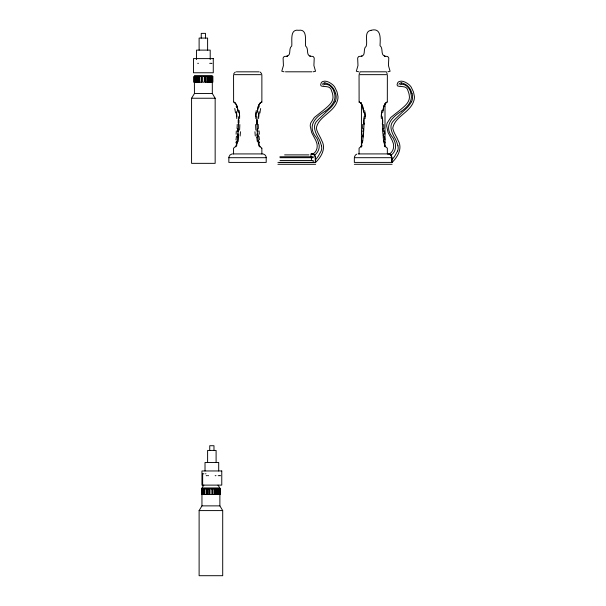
<?xml version="1.0" encoding="UTF-8"?>
<svg xmlns="http://www.w3.org/2000/svg" width="606" height="606" viewBox="0 0 606 606"><rect width="100%" height="100%" fill="white"/><g stroke="black" fill="none" stroke-linecap="round" stroke-linejoin="round"><path stroke-width="0.91" d="M361.418 146.97L361.441 102.619M382.394 116.746L382.719 131.29M382.341 119.034L382.348 118.571M238.567 123.147L238.203 131.29M364.062 123.147L363.706 131.29M238.529 124.465L238.529 116.746M364.032 124.465L364.032 116.746M256.899 116.746L257.224 131.29M238.294 129.942L238.006 133.956M363.661 131.926L363.502 133.956M237.946 134.676L237.711 137.024M363.38 135.358L363.441 134.676M257.141 112.792L258.27 106.368L260.186 103.088M382.636 112.792L383.772 106.368L385.689 103.088M237.757 136.653C237.62 139.153 236.567 145.114 235.779 146.122M363.252 136.653L362.577 141.653M257.3 111.246L258.345 106.148M382.856 110.792L383.84 106.148M237.241 140.683L237.022 141.971M362.736 140.683L361.062 146.493L361.274 146.122M236.772 143.167L236.658 143.63M228.901 157.007L229.947 155.03L231.931 153.985M354.404 157.007L355.449 155.03L356.722 154.189M258.406 105.959L259.451 103.884M383.909 105.959L384.954 103.884M397.574 151.038L394.695 156.219A51.571 51.571 0 0 1 392.158 159.446L391.976 162.044M233.757 73.621L235.348 72.031M359.26 73.621L359.888 72.659M212.282 76.538L212.327 93.521L215.16 98.24L215.16 163.347L191.572 163.347L191.572 98.24L194.435 93.521L194.397 82.196M219.88 494.549L219.88 505.874L222.705 510.593L222.705 575.7L199.116 575.7L199.116 510.593L201.95 505.874L201.95 494.549M233.56 153.924L233.56 148.19L235.582 146.47M360.979 146.629L359.093 148.175L359.055 153.924M203.836 485.118L201.95 487.944L219.88 487.944L217.993 485.118M315.65 162.4C321.324 156.893 326.225 148.402 321.801 140.69C320.188 136.418 317.12 132.722 316.309 128.169C318.423 116.223 334.398 112.368 337.534 100.316A11.612 11.612 0 0 0 337.981 96.468L337.042 91.945L334.709 87.044A13.241 13.241 0 0 0 332.482 84.56C329.823 82.492 326.202 80.227 322.74 81.507A3.795 3.795 0 0 0 321.21 82.878L320.688 84.56A2.265 2.265 0 0 0 321.142 85.923C324.733 87.415 330.535 84.87 331.724 91.286A15.885 15.885 0 0 1 332.792 95.013C334.338 102.081 327.77 106.474 323.149 110.459A39.602 39.602 0 0 1 321.316 111.921L314.393 117.428L310.764 122.912A9.787 9.787 0 0 0 310.242 126.048L311.635 132.494L315.453 139.797A12.408 12.408 0 0 1 316.105 141.289C318.248 145.751 317.438 151.326 312.923 154.068A3.772 3.772 0 0 0 311.878 153.909L310.931 153.909L310.931 156.742M392.082 162.4C397.756 156.893 402.657 148.402 398.233 140.69C396.619 136.418 393.552 132.722 392.741 128.169C394.854 116.223 410.83 112.368 413.966 100.316A11.612 11.612 0 0 0 414.413 96.468L413.474 91.945L411.141 87.044A13.241 13.241 0 0 0 408.914 84.56C406.255 82.492 402.634 80.227 399.172 81.507A3.795 3.795 0 0 0 397.642 82.878L397.119 84.56A2.265 2.265 0 0 0 397.574 85.923C401.164 87.415 406.967 84.87 408.156 91.286A15.885 15.885 0 0 1 409.224 95.013C410.77 102.081 404.202 106.474 399.581 110.459A39.602 39.602 0 0 1 397.748 111.921L390.825 117.428L387.196 122.912A9.787 9.787 0 0 0 386.673 126.048L388.067 132.494L391.885 139.797A12.408 12.408 0 0 1 392.536 141.289C394.68 145.751 393.87 151.326 389.355 154.068A3.772 3.772 0 0 0 388.31 153.909L358.123 153.924M315.544 162.044L315.726 159.454A51.571 51.571 0 0 0 318.271 156.219L321.142 151.038A9.741 9.741 0 0 0 321.521 145.788M325.308 111.095C331.187 106.815 337.33 100.134 334.095 92.271C333.338 87.453 327.566 82.34 323.301 84.961M401.937 110.921C407.444 106.823 413.375 100.702 410.777 93.188C410.33 88.226 404.437 82.386 400.142 84.81M401.687 111.14C391.4 117.503 383.159 126.245 393.006 137.918A27.012 27.012 0 0 1 393.392 138.6L393.673 139.153A14.18 14.18 0 0 1 394.211 140.387C396.604 145.432 396.036 151.932 390.938 155.212A3.75 3.75 0 0 1 391.87 157.689L391.87 159.787M325.066 111.299C314.756 117.587 306.848 126.396 316.574 137.918A27.012 27.012 0 0 1 316.961 138.6L317.241 139.153A14.18 14.18 0 0 1 317.779 140.387L318.612 143.054M314.506 155.212C318.301 152.545 320.362 147.402 318.627 143.122M261.027 102.512L261.83 102.111M386.53 102.512L387.325 102.111L387.363 74.659L359.055 74.659L359.108 102.119M371.024 30.308C363.577 31.467 368.009 41.473 366.138 46.344C362.653 48.844 366.266 55.358 361.358 56.199L362.047 56.199L358.729 56.456L357.646 57.979L357.979 65.554L356.328 71.266L358.684 71.788M324.596 82.977L325.051 82.999M401.028 82.977L401.483 82.999M371.031 30.308C381.507 27.361 380.348 38.951 380.015 45.632C383.651 48.359 380.113 55.131 385.068 56.199L384.378 56.199L387.696 56.456L388.779 57.979L388.446 65.554L390.097 71.266L387.863 71.788M197.715 63.327L198.457 63.327M209.706 63.327L210.865 63.327M211.327 63.327L211.986 63.327M236.393 71.826L259.035 71.826M284.017 71.788L281.782 71.19L283.434 65.554L283.1 57.979L284.184 56.456L287.509 56.199L286.827 56.199C291.759 55.229 288.13 48.578 291.744 45.988C292.319 40.913 289.623 28.724 298.667 30.3C307.712 28.724 305.023 40.913 305.591 45.988C309.204 48.578 305.568 55.252 310.522 56.199L309.833 56.199L313.15 56.456L314.234 57.979L313.9 65.554L315.552 71.266L313.196 71.788M285.456 71.803L311.878 71.803M360.002 71.803L386.423 71.803M194.397 75.591L212.327 75.591M194.397 93.521L212.327 93.521M191.572 98.24L215.16 98.24M232.628 153.924L262.33 153.924A3.825 3.825 0 0 1 266.239 157.696M284.615 154.886L308.946 154.886M279.942 156.757L313.196 156.757L313.196 157.696L279.942 157.696M311.401 153.939A3.825 3.825 0 0 1 315.309 157.689L315.438 159.787M391.87 157.689L354.351 157.696L354.343 162.416L392.052 162.4M279.942 160.499L313.196 160.499L313.196 162.37L279.942 162.37M277.912 162.4L315.62 162.4M277.912 164.294L315.65 164.294M354.343 164.294L392.082 164.294M202.654 473.794L202.654 485.118M202.843 473.794L203.964 473.794M205.51 473.794L205.964 473.794M206.207 475.68L206.949 475.68M207.737 475.68L208.555 475.68M215.16 475.68L215.971 475.68M218.198 475.68L219.357 475.68M219.819 475.68L220.675 475.68M201.95 505.874L219.88 505.874M199.116 510.593L222.705 510.593M359.131 102.126L359.896 102.512M261.815 148.167L259.951 146.644M260.08 72.031L261.671 73.621M234.401 102.512L233.613 102.119L233.56 74.659L261.868 74.659L261.868 102.096M360.737 103.088L362.646 106.345L363.789 112.792M235.242 103.088L237.151 106.345L238.287 112.792M386.537 72.659L387.166 73.621M361.434 103.838L362.517 105.959M235.999 103.914L237.287 106.792L238.128 111.246M385.446 146.629L387.332 148.175L387.363 153.924M259.898 146.546L259.648 146.122M259.845 146.463L258.61 142.955L257.671 136.653M385.151 146.122C384.295 144.91 383.348 139.259 383.174 136.653M362.585 106.164L363.57 110.792M411.921 93.294C410.838 88.938 407.846 84.984 403.498 83.499A8.219 8.219 0 0 0 401.483 82.984M335.489 93.294C334.406 88.908 331.376 84.946 326.99 83.477A8.219 8.219 0 0 0 325.051 82.984M258.77 143.63L258.55 142.698M397.907 145.796L396.748 142.054A42.602 42.602 0 0 0 395.445 139.122C392.256 133.653 388.045 125.828 393.832 120.526A32.929 32.929 0 0 1 395.741 118.564L407.467 107.398A29.732 29.732 0 0 0 411.429 101.793M321.483 145.796L320.316 142.054A42.602 42.602 0 0 0 319.014 139.122C315.817 133.661 311.613 125.828 317.4 120.526A32.929 32.929 0 0 1 319.309 118.564L331.035 107.398A29.732 29.732 0 0 0 335.004 101.793M258.406 141.971L258.186 140.683M383.848 141.653L383.689 140.683M257.717 137.024L257.482 134.676M382.984 134.676L383.045 135.358M382.924 133.956L382.765 131.926M257.421 133.956L257.133 129.942M382.394 124.51L382.363 123.147M256.899 124.51L256.861 123.147M364.077 118.571L364.085 119.034M391.703 162.416L391.703 157.689A3.825 3.825 0 0 0 387.832 153.954M385.007 103.565L385.007 146.023M315.271 157.689L315.271 162.4M311.401 157.696L311.401 160.499M261.868 148.19L261.868 153.924M220.183 488.89L220.183 494.549M219.599 488.89L219.599 494.549M219.402 488.89L219.402 494.549M219.281 488.89L219.281 494.549M219.099 488.89L219.099 494.549M218.698 470.96L218.698 462.469L205.017 462.469L205.017 470.96M217.993 488.89L217.993 494.549M217.221 488.89L217.228 494.549M216.668 488.89L216.668 494.549M216.1 462.469L216.1 450.432L207.608 450.432L207.608 462.469M215.698 488.89L215.698 494.549M214.433 488.89L214.433 494.549M213.979 450.432L213.979 445.721L209.744 445.721L209.737 450.432M212.933 488.89L212.933 494.549M212.63 76.538L212.63 82.196M212.138 76.538L212.138 82.196M212.047 76.538L212.047 82.196M211.555 76.538L211.555 82.196M211.13 76.538L211.13 82.196M210.441 76.538L210.441 82.196M210.206 59.555L210.206 50.116L196.526 50.116L196.526 59.555M209.365 76.538L209.365 82.196M208.896 488.89L208.896 494.549M208.146 76.538L208.146 82.196M207.608 50.116L207.608 38.08L199.116 38.08L199.116 50.116M207.388 488.89L207.388 494.549M207.017 76.538L207.017 82.196M206.131 488.89L206.131 494.549M205.487 38.08L205.487 33.368L201.253 33.368L201.245 38.08M205.381 76.538L205.381 82.196M204.601 488.89L204.601 494.549M203.836 488.89L203.836 494.549M203.131 488.89L203.131 494.549M202.722 488.89L202.722 494.549M202.548 488.89L202.548 494.549M202.419 488.89L202.419 494.549M202.23 488.89L202.23 494.549M201.646 488.89L201.646 494.549M201.344 76.538L201.344 82.196M199.715 76.538L199.715 82.196M198.579 76.538L198.579 82.196M197.359 76.538L197.359 82.196M196.283 76.538L196.283 82.196M195.602 76.538L195.602 82.196M195.177 76.538L195.177 82.196M194.685 76.538L194.685 82.196M194.594 76.538L194.594 82.196M194.45 76.538L194.45 82.196M194.102 76.538L194.102 82.196M259.997 103.573A10.408 1.129 -44.6 0 1 260.285 103.361M260.125 103.278A7.431 1.894 -62.4 0 1 260.36 103.073M258.641 116.829A49.518 34.527 -89.3 0 1 258.997 111.595M255.846 130.078A131.123 97.157 89.9 0 1 255.603 124.533M257.133 137.441A82.567 53.851 89.1 0 1 256.8 134.07M258.224 136.524A85.885 54.934 88.9 0 1 257.974 133.858M257.876 131.843A123.26 86.37 89.6 0 1 257.679 128.533M258.368 128.472A131.123 94.551 89.8 0 1 258.209 124.404M255.785 116.693A48.124 36.239 -89.9 0 1 256.247 110.55M260.247 102.914A7.431 2.007 -63.9 0 1 260.474 102.747M261.277 102.081A10.408 1.379 -47.8 0 1 261.428 102.05M259.565 142.819A6.09 0.553 72.8 0 1 259.224 141.796M258.724 142.463A13.696 4.659 86.2 0 1 258.535 141.463M259.436 139.842A36.451 14.286 87.3 0 1 259.027 136.486M257.936 136.941A57.585 27.255 88.5 0 1 257.77 135.282M259.338 134.176A85.045 43.382 88.9 0 1 259.095 130.926M257.247 123.132A88.658 58.752 90 0 1 257.224 119.965M255.815 118.549A51.207 33.838 -90 0 1 256.103 112.58M258.876 105.035A6.787 0.409 -59.4 0 1 259.118 104.671M258.686 107.641A5.84 0.954 -71.5 0 1 259.239 106.262M259.951 112.989A18.483 6.848 -84.2 0 1 260.656 108.512M258.633 118.609A51.207 31.027 -89.6 0 1 258.883 113.133M256.49 123.162A88.658 59.509 -90 0 1 256.467 119.958M255.308 136.009A82.325 45.624 89.3 0 1 254.952 131.737M257.353 141.63A35.209 15.953 88.2 0 1 256.777 137.403M258.489 143.796A11.734 4.174 86.5 0 1 258.148 142.274M259.679 146.811A5.969 1.697 84.5 0 1 258.482 144.736M235.143 103.361A10.408 1.129 44.6 0 1 235.431 103.573M235.067 103.073A7.431 1.894 62.4 0 1 235.295 103.278M236.431 111.595A49.518 34.527 89.3 0 1 236.787 116.829M239.825 124.533A131.123 97.157 -89.9 0 1 239.582 130.078M238.628 134.07A82.567 53.851 -89.1 0 1 238.294 137.441M237.454 133.858A85.885 54.934 -88.9 0 1 237.204 136.524M237.749 128.533A123.26 86.37 -89.6 0 1 237.552 131.843M237.219 124.404A131.123 94.551 -89.8 0 1 237.06 128.472M239.181 110.55A48.124 36.239 89.9 0 1 239.643 116.693M234.954 102.747A7.431 2.007 63.9 0 1 235.181 102.914M233.999 102.05A10.408 1.379 47.8 0 1 234.151 102.081M236.302 104.671A6.787 0.409 59.4 0 1 236.552 105.035M236.189 106.262A5.84 0.954 71.5 0 1 236.741 107.641M234.772 108.512A18.483 6.848 84.2 0 1 235.476 112.989M236.545 113.133A51.207 31.027 89.6 0 1 236.794 118.609M238.961 119.958A88.658 59.509 90 0 1 238.931 123.162M240.468 131.737A82.325 45.624 -89.3 0 1 240.12 136.009M238.65 137.403A35.209 15.953 -88.2 0 1 238.075 141.63M237.279 142.274A11.734 4.174 -86.5 0 1 236.938 143.796M236.946 144.736A5.969 1.697 -84.5 0 1 235.749 146.811M236.204 141.796A6.09 0.553 -72.8 0 1 235.863 142.819M236.893 141.463A13.696 4.659 -86.2 0 1 236.704 142.463M236.401 136.486A36.451 14.286 -87.3 0 1 235.992 139.842M237.658 135.282A57.585 27.255 -88.5 0 1 237.491 136.941M236.332 130.926A85.045 43.382 -88.9 0 1 236.09 134.176M238.203 119.965A88.658 58.752 -90 0 1 238.181 123.132M239.325 112.58A51.207 33.838 90 0 1 239.612 118.549M235.582 103.3A6.787 0.553 62.5 0 1 235.643 103.27M314.506 155.212A3.75 3.75 0 0 1 315.438 157.689M312.961 154.06A1.841 0.659 48.7 0 1 314.817 155.038M335.572 93.271A11.9 11.9 0 0 1 335.141 101.853M322.49 84.325A2.053 2.053 0 0 1 324.589 83.052M389.393 154.06A1.841 0.659 48.7 0 1 391.249 155.038M397.953 145.788A9.741 9.741 0 0 1 397.642 151.061M412.004 93.271A11.9 11.9 0 0 1 411.572 101.853M398.922 84.325A2.053 2.053 0 0 1 401.02 83.052M385.492 103.573A10.408 1.129 -44.6 0 1 385.787 103.361M385.628 103.278A7.431 1.894 -62.4 0 1 385.863 103.073M383.719 136.524A85.885 54.934 88.9 0 1 383.477 133.858M383.378 131.843A123.26 86.37 89.6 0 1 383.174 128.533M383.871 128.472A131.123 94.551 89.8 0 1 383.704 124.404M381.288 116.693A48.124 36.239 -89.9 0 1 381.75 110.55M385.742 102.914A7.431 2.007 -63.9 0 1 385.977 102.747M386.772 102.081A10.408 1.379 -47.8 0 1 386.931 102.05M385.06 142.819A6.09 0.553 72.8 0 1 384.727 141.796M384.227 142.463A13.696 4.659 86.2 0 1 384.037 141.463M384.931 139.842A36.451 14.286 87.3 0 1 384.53 136.486M383.431 136.941A57.585 27.255 88.5 0 1 383.272 135.282M384.84 134.176A85.045 43.382 88.9 0 1 384.598 130.926M382.75 123.132A88.658 58.752 90 0 1 382.719 119.965M381.318 118.549A51.207 33.838 -90 0 1 381.606 112.58M385.28 103.27A6.787 0.553 -62.5 0 1 385.34 103.3M384.371 105.035A6.787 0.409 -59.4 0 1 384.621 104.671M384.583 106.618A5.84 0.954 -71.5 0 1 384.742 106.262M385.174 146.811A5.969 1.697 84.5 0 1 384.355 145.705M360.638 103.361A10.408 1.129 44.6 0 1 360.926 103.573M360.562 103.073A7.431 1.894 62.4 0 1 360.797 103.278M362.949 133.858A85.885 54.934 -88.9 0 1 362.706 136.524M363.252 128.533A123.26 86.37 -89.6 0 1 363.047 131.843M362.721 124.404A131.123 94.551 -89.8 0 1 362.555 128.472M364.676 110.55A48.124 36.239 89.9 0 1 365.138 116.693M360.449 102.747A7.431 2.007 63.9 0 1 360.684 102.914M359.494 102.05A10.408 1.379 47.8 0 1 359.653 102.081M361.805 104.671A6.787 0.409 59.4 0 1 362.055 105.035M361.684 106.262A5.84 0.954 71.5 0 1 361.873 106.717M362.115 145.607A5.969 1.697 -84.5 0 1 361.252 146.811M361.699 141.796A6.09 0.553 -72.8 0 1 361.365 142.819M362.388 141.463A13.696 4.659 -86.2 0 1 362.199 142.463M361.896 136.486A36.451 14.286 -87.3 0 1 361.494 139.842M363.153 135.282A57.585 27.255 -88.5 0 1 362.986 136.941M361.827 130.926A85.045 43.382 -88.9 0 1 361.585 134.176M363.706 119.965A88.658 58.752 -90 0 1 363.676 123.132M364.82 112.58A51.207 33.838 90 0 1 365.107 118.549M361.078 103.3A6.787 0.553 62.5 0 1 361.146 103.27M228.856 157.696L228.841 162.416L266.201 162.416L266.201 157.696L228.856 157.696M213.274 58.608L193.458 58.608L193.458 72.765L213.274 72.765L213.274 58.608M196.708 76.538L193.928 76.538L193.928 82.196L196.708 82.196L196.708 76.538M198.889 76.538L197.056 76.538L197.056 82.196L198.889 82.196L198.889 76.538M201.51 76.538L199.548 76.538L199.548 82.196L201.51 82.196L201.51 76.538M204.305 76.538L202.419 76.538L202.419 82.196L204.305 82.196L204.305 76.538M207.176 76.538L205.222 76.538L205.222 82.196L207.176 82.196L207.176 76.538M209.676 76.538L207.843 76.538L207.843 82.196L209.676 82.196L209.676 76.538M212.797 76.538L210.024 76.538L210.024 82.196L212.797 82.196L212.797 76.538M221.766 470.96L201.95 470.96L201.95 485.118L221.766 485.118L221.766 470.96M206.684 488.89L201.48 488.89L201.48 494.549L206.684 494.549L206.684 488.89M209.184 488.89L207.1 488.89L207.1 494.549L209.184 494.549L209.184 488.89M211.858 488.89L209.971 488.89L209.971 494.549L211.858 494.549L211.858 488.89M214.729 488.89L212.638 488.89L212.638 494.549L214.729 494.549L214.729 488.89M220.349 488.89L215.145 488.89L215.145 494.549L220.349 494.549L220.349 488.89M259.845 103.3A6.787 0.553 -62.5 0 0 259.777 103.27"/></g></svg>
